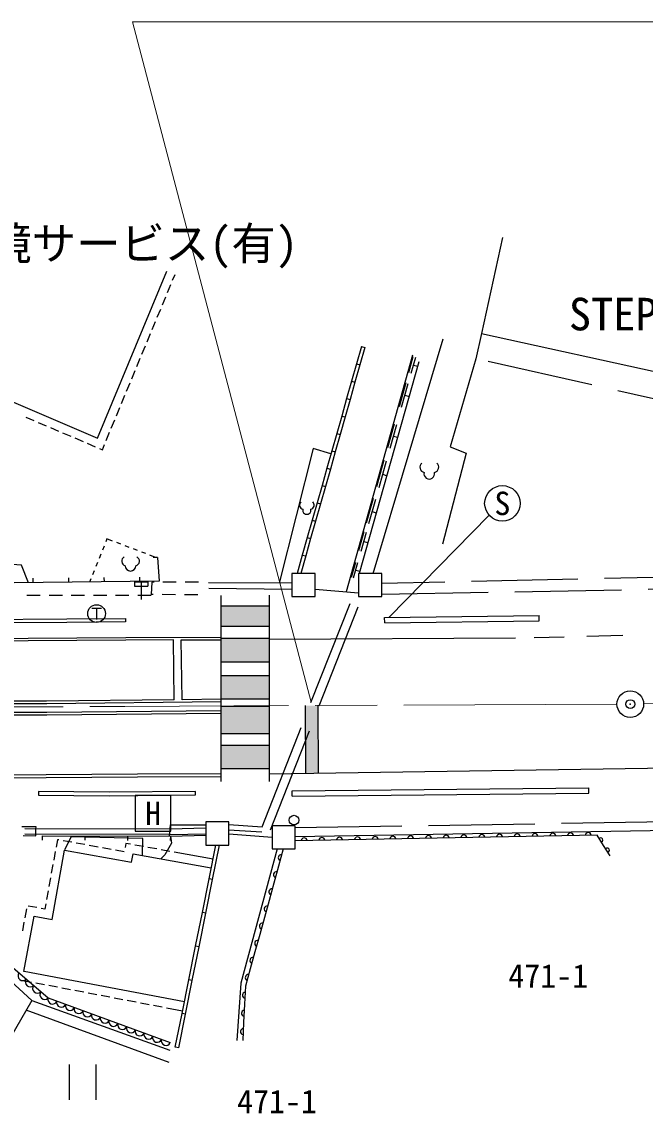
# Model space of a CAD drawing. Units: millimetres, scale not verified. Extents: x 40000 to 680000, y 20000 to 380000.
# Drawn here: x 244356 to 279458, y 255639 to 317043 of the extents above; entities that cross this region are included whole.
import ezdxf
from ezdxf.enums import TextEntityAlignment as Align

# ---------------------------------------------------------------- set-up
doc = ezdxf.new("R2010")
doc.units = ezdxf.units.MM
doc.header["$LTSCALE"] = 1000
doc.header["$PDMODE"] = 32
doc.header["$PDSIZE"] = 500
doc.linetypes.add('CHAIN', pattern=[18.5, 12, -1.5, 3.5, -1.5])
doc.linetypes.add('DASHED', pattern=[7.5, 6, -1.5])
for name, color, linetype, lineweight in [('M-BGD', 7, 'Continuous', 25), ('M-BGD-EXST', 7, 'Continuous', 25), ('M-BMK', 2, 'CHAIN', 13), ('M-BMK-SRVR', 3, 'Continuous', 25), ('M-STR-HTXT', 7, 'Continuous', 13), ('M-STR-STRC', 7, 'Continuous', 25)]:
    doc.layers.add(name, color=color, linetype=linetype, lineweight=lineweight)
doc.layers.add('M-BMK-HTXT', color=7, linetype='Continuous')
doc.layers.add('M-OTRS', color=6, linetype='Continuous')
doc.styles.add('ＭＳ ゴシック', font='')
doc.styles.get('ＭＳ ゴシック').set_extended_font_data('MS Gothic')

msp = doc.modelspace()

# ---------------------------------------------------------------- hatches: boundary and pattern name
at = {"layer": 'M-STR-STRC'}
for points in [[(258277, 283033), (258277, 284192), (255579, 284192), (255579, 283033)], [(258277, 281029), (258277, 282318), (258277, 282365), (255579, 282365), (255579, 282277), (255579, 281029)], [(258277, 278952), (258277, 280269), (255579, 280269), (255579, 278952)], [(258277, 277007), (258277, 278539), (255579, 278539), (255579, 277007)], [(260321, 278572), (261029, 278575), (261046, 274751), (260338, 274741)], [(258277, 275029), (258277, 276339), (255579, 276339), (255579, 275029)]]:
    msp.add_hatch(color=256, dxfattribs=at).paths.add_polyline_path(points)

# ---------------------------------------------------------------- linework, layer by layer
at = {"layer": 'M-BGD'}
for p, q in [((271419, 304914), (270233, 299513)), ((252847, 302499), (252984, 302830)), ((252559, 301807), (252751, 302268)), ((252272, 301114), (252464, 301576)), ((251984, 300421), (252176, 300883)), ((251697, 299729), (251888, 300190)), ((251409, 299036), (251601, 299498)), ((264145, 286002), (268074, 299214)), ((270233, 299513), (290851, 294984)), ((251122, 298343), (251313, 298805)), ((263480, 298774), (263202, 297796)), ((263672, 298719), (263395, 297742)), ((263480, 298774), (263672, 298719)), ((250834, 297651), (251026, 298112)), ((266354, 298291), (262621, 284976)), ((266721, 297921), (263350, 286002)), ((266148, 297304), (266401, 298207)), ((266281, 297276), (266534, 298179)), ((250546, 296958), (250738, 297420)), ((263202, 297796), (262925, 296819)), ((263395, 297742), (263117, 296764)), ((263202, 297796), (263395, 297742)), ((266408, 297727), (266652, 297675)), ((250259, 296265), (250451, 296727)), ((262925, 296819), (262647, 295841)), ((263117, 296764), (262840, 295787)), ((262925, 296819), (263117, 296764)), ((265615, 295405), (265990, 296744)), ((265743, 295365), (266119, 296703)), ((249971, 295573), (250163, 296034)), ((265931, 296034), (266167, 295960)), ((262647, 295841), (262370, 294864)), ((262840, 295787), (262562, 294809)), ((262647, 295841), (262840, 295787)), ((244582, 294801), (245042, 294606)), ((249684, 294880), (249875, 295342)), ((262370, 294864), (262092, 293886)), ((262562, 294809), (262285, 293832)), ((262370, 294864), (262562, 294809)), ((245272, 294508), (245733, 294312)), ((245963, 294215), (246423, 294019)), ((249396, 294187), (249588, 294649)), ((264964, 293087), (265339, 294426)), ((265094, 293056), (265469, 294395)), ((246653, 293921), (247113, 293726)), ((247343, 293628), (247803, 293432)), ((249109, 293494), (249300, 293956)), ((262092, 293886), (261815, 292909)), ((262285, 293832), (262007, 292854)), ((262092, 293886), (262285, 293832)), ((265281, 293726), (265519, 293670)), ((248033, 293334), (248493, 293139)), ((248723, 293041), (248891, 292970)), ((248891, 292970), (249013, 293264)), ((260764, 293029), (258847, 285460)), ((261765, 292733), (260764, 293029)), ((261815, 292909), (261537, 291932)), ((261815, 292909), (262007, 292854)), ((262007, 292854), (261730, 291877)), ((264348, 290892), (264769, 292394)), ((264470, 290841), (264891, 292343)), ((261537, 291932), (261260, 290954)), ((261730, 291877), (261452, 290899)), ((261537, 291932), (261730, 291877)), ((264681, 291592), (264905, 291499)), ((261260, 290954), (260982, 289977)), ((261452, 290899), (261175, 289922)), ((261260, 290954), (261452, 290899)), ((260982, 289977), (260705, 288999)), ((261175, 289922), (260897, 288945)), ((260982, 289977), (261175, 289922)), ((263774, 288849), (264163, 290237)), ((263898, 288808), (264287, 290195)), ((264092, 289501), (264318, 289425)), ((260705, 288999), (260427, 288022)), ((260897, 288945), (260620, 287967)), ((260705, 288999), (260897, 288945)), ((260427, 288022), (260150, 287044)), ((260427, 288022), (260620, 287967)), ((263337, 287291), (263639, 288368)), ((263462, 287260), (263764, 288337)), ((248988, 287546), (248894, 287315)), ((249152, 287949), (249083, 287778)), ((249470, 287829), (249152, 287949)), ((249937, 287652), (249704, 287740)), ((250405, 287474), (250171, 287563)), ((250872, 287297), (250639, 287386)), ((260620, 287967), (260342, 286990)), ((263613, 287799), (263842, 287742)), ((248800, 287083), (248706, 286852)), ((251340, 287120), (251106, 287209)), ((251891, 286911), (251574, 287031)), ((251999, 286912), (251749, 286895)), ((260150, 287044), (259857, 286012)), ((260342, 286990), (260065, 286012)), ((260150, 287044), (260342, 286990)), ((248423, 286157), (248329, 285926)), ((248611, 286620), (248517, 286389)), ((262916, 285791), (263156, 286647)), ((263040, 285761), (263280, 286617)), ((263160, 286189), (263388, 286135)), ((245004, 285487), (245001, 285737)), ((247004, 285510), (247001, 285760)), ((248234, 285694), (248164, 285523)), ((249004, 285532), (249001, 285782)), ((251003, 285555), (251001, 285805)), ((260866, 286012), (259566, 286012)), ((259566, 286012), (259566, 284712)), ((260866, 284712), (260866, 286012)), ((264622, 286002), (263322, 286002)), ((263322, 286002), (263322, 284702)), ((264622, 284702), (264622, 286002)), ((251672, 285513), (251645, 284813)), ((251806, 285513), (251672, 285513)), ((253056, 285519), (252306, 285516)), ((254306, 285524), (253556, 285521)), ((259566, 285458), (254866, 285471)), ((260866, 285127), (263322, 284915)), ((245389, 284759), (244639, 284759)), ((246639, 284760), (245889, 284759)), ((247889, 284760), (247139, 284760)), ((249139, 284761), (248389, 284761)), ((250389, 284761), (249639, 284761)), ((251639, 284762), (250889, 284762)), ((251762, 284813), (251645, 284813)), ((253012, 284812), (252262, 284813)), ((254262, 284810), (253512, 284811)), ((259566, 284712), (260866, 284712)), ((263322, 284702), (264622, 284702)), ((264785, 283526), (273485, 283636)), ((264789, 283226), (264785, 283526)), ((264789, 283226), (273488, 283336)), ((273488, 283336), (273485, 283636)), ((259584, 273769), (276287, 273953)), ((276290, 273653), (276287, 273953)), ((254136, 273547), (254133, 273747)), ((259588, 273469), (259584, 273769)), ((259588, 273469), (276290, 273653)), ((256014, 272023), (254714, 272023)), ((254714, 272023), (254714, 270723)), ((256014, 270723), (256014, 272023)), ((245162, 271741), (244361, 271755)), ((244529, 271653), (245155, 271642)), ((245154, 271343), (245155, 271642)), ((245155, 271642), (245162, 271741)), ((252684, 271624), (245155, 271642)), ((252674, 271227), (252730, 271856)), ((254714, 271666), (252704, 271625)), ((252730, 271856), (254714, 271870)), ((259750, 271805), (258450, 271805)), ((258450, 271805), (258450, 270505)), ((297434, 271816), (259750, 271189)), ((259750, 270505), (259750, 271805)), ((244434, 271254), (245153, 271241)), ((244530, 271353), (245154, 271343)), ((245153, 271241), (245154, 271343)), ((252683, 271324), (245154, 271343)), ((245495, 271251), (252720, 271227)), ((245495, 271251), (245495, 271001)), ((246360, 271027), (246284, 270610)), ((246435, 271013), (246360, 271027)), ((247173, 270880), (246681, 270969)), ((247127, 271179), (246761, 270449)), ((251173, 271101), (247127, 271179)), ((247911, 270747), (247419, 270836)), ((247904, 271243), (247903, 270993)), ((250221, 270818), (250178, 270580)), ((250475, 270772), (250221, 270818)), ((250312, 271235), (250311, 270985)), ((251151, 270144), (251173, 271101)), ((252683, 271324), (254714, 271365)), ((252720, 271227), (252719, 270977)), ((252720, 271227), (252719, 270977)), ((252720, 271227), (254714, 271273)), ((256014, 271347), (258450, 271166)), ((260751, 270988), (259750, 270970)), ((261751, 271007), (260751, 270988)), ((262751, 271025), (261751, 271007)), ((263751, 271044), (262751, 271025)), ((264752, 271062), (263751, 271044)), ((265752, 271081), (264752, 271062)), ((266752, 271100), (265752, 271081)), ((267753, 271118), (266752, 271100)), ((268753, 271137), (267753, 271118)), ((269753, 271155), (268753, 271137)), ((270753, 271174), (269753, 271155)), ((271754, 271192), (270753, 271174)), ((272754, 271211), (271754, 271192)), ((273754, 271229), (272754, 271211)), ((274755, 271248), (273754, 271229)), ((275755, 271266), (274755, 271248)), ((276755, 271285), (275755, 271266)), ((277116, 270705), (276755, 271285)), ((246240, 270364), (246151, 269872)), ((248649, 270613), (248157, 270702)), ((249387, 270480), (248895, 270569)), ((250125, 270346), (249633, 270435)), ((251213, 270638), (250721, 270727)), ((251951, 270505), (251459, 270594)), ((252689, 270371), (252197, 270460)), ((255127, 269930), (252935, 270327)), ((254714, 270723), (256014, 270723)), ((254905, 268828), (255286, 270723)), ((255101, 268789), (255490, 270723)), ((258450, 270505), (259750, 270505)), ((259079, 270505), (258813, 269541)), ((277477, 270126), (277116, 270705)), ((246107, 269626), (246018, 269134)), ((258813, 269541), (258548, 268577)), ((245973, 268888), (245885, 268396)), ((254523, 266934), (254905, 268828)), ((254719, 266894), (255101, 268789)), ((255101, 268789), (254905, 268828)), ((258548, 268577), (258282, 267613)), ((245840, 268150), (245751, 267658)), ((244613, 267127), (244523, 266636)), ((245206, 267203), (244714, 267292)), ((245655, 267122), (245452, 267159)), ((245707, 267412), (245655, 267122)), ((258282, 267613), (258017, 266649)), ((254142, 265039), (254523, 266934)), ((254338, 265000), (254719, 266894)), ((254719, 266894), (254523, 266934)), ((258017, 266649), (257752, 265685)), ((244478, 266390), (244389, 265898)), ((257752, 265685), (257486, 264721)), ((253760, 263145), (254142, 265039)), ((253956, 263105), (254338, 265000)), ((254338, 265000), (254142, 265039)), ((257486, 264721), (257221, 263757)), ((257221, 263757), (256955, 262793)), ((244403, 263111), (244894, 263018)), ((245140, 262972), (245631, 262879)), ((245877, 262832), (246368, 262739)), ((253379, 261250), (253760, 263145)), ((253575, 261211), (253956, 263105)), ((253956, 263105), (253760, 263145)), ((246613, 262692), (247105, 262599)), ((247350, 262553), (247842, 262460)), ((248087, 262413), (248579, 262320)), ((248824, 262273), (249315, 262180)), ((256955, 262793), (256901, 261770)), ((244927, 261985), (252690, 259188)), ((249561, 262134), (250052, 262041)), ((250298, 261994), (250789, 261901)), ((251035, 261855), (251526, 261761)), ((251772, 261715), (252263, 261622)), ((256901, 261770), (256847, 260747)), ((252647, 258483), (244603, 261427)), ((252509, 261575), (253410, 261404)), ((252997, 259356), (253379, 261250)), ((253193, 259317), (253575, 261211)), ((253575, 261211), (253379, 261250)), ((256847, 260747), (256793, 259725)), ((253193, 259317), (252997, 259356))]:
    msp.add_line(p, q, dxfattribs=at)
at = {"layer": 'M-BGD', "linetype": 'DASHED'}
for p, q in [((270233, 299513), (269918, 298082)), ((291099, 293333), (269918, 298082)), ((290666, 286021), (264622, 285437)), ((259566, 285104), (254891, 285161)), ((264622, 284839), (290979, 285329)), ((257886, 271759), (263032, 284810)), ((258351, 271576), (263497, 284627)), ((259750, 271710), (297434, 272308)), ((255995, 271582), (257866, 271460)), ((256014, 271881), (257886, 271759))]:
    msp.add_line(p, q, dxfattribs=at)
at = {"layer": 'M-BGD'}
for points in [[(242300, 296315), (248622, 293627), (252523, 303022)], [(269918, 298082), (268475, 293128), (269384, 292783), (268038, 287661)], [(251999, 286912), (252091, 285567), (243917, 285475), (236924, 285514), (236914, 285514), (236265, 286200)], [(244726, 285485), (244348, 286480), (241002, 286711), (237040, 286699), (236265, 286200)], [(254133, 273747), (249268, 273695), (245304, 273733), (245302, 273533), (249268, 273496), (254136, 273547)], [(239963, 271402), (239868, 268496), (239916, 267202), (241739, 265637), (245836, 262120), (252716, 259609)], [(252720, 271227), (252791, 270824), (252410, 270170), (252180, 269956)], [(233435, 270529), (239262, 270422), (239365, 267283), (239458, 266993), (244927, 261985), (242429, 257683)], [(253509, 261895), (244480, 263601), (244478, 263606), (245048, 266724), (246058, 266541), (246763, 270446), (250539, 269764), (250624, 270237), (255028, 269440)], [(258728, 270505), (256693, 262952), (256465, 259733)]]:
    msp.add_lwpolyline(points, dxfattribs=at)
msp.add_lwpolyline([(250196, 283478), (250198, 283278), (246896, 283244), (241945, 283220), (238884, 283253), (238886, 283454), (241945, 283420), (246894, 283444)], close=True, dxfattribs=at)
msp.add_circle((259684, 272127), 272, dxfattribs=at)
for centre, radius, start, end in [((275255, 271239), 168, 7.1135, 175.01367), ((276255, 271258), 168, 7.11365, 175.01008), ((260251, 270961), 168, 7.11365, 175.01008), ((261251, 270980), 168, 7.10985, 175.01388), ((262251, 270998), 168, 7.11365, 175.01008), ((263252, 271017), 168, 7.10985, 175.01388), ((264252, 271035), 168, 7.11365, 175.01008), ((265252, 271054), 168, 7.10985, 175.01388), ((266252, 271073), 168, 7.11365, 175.01008), ((267253, 271091), 168, 7.10985, 175.01388), ((268253, 271110), 168, 7.11365, 175.01008), ((269253, 271128), 168, 7.1135, 175.01367), ((270254, 271147), 168, 7.11365, 175.01008), ((271254, 271165), 168, 7.1135, 175.01367), ((272254, 271184), 168, 7.11365, 175.01008), ((273254, 271202), 168, 7.1135, 175.01367), ((274255, 271221), 168, 7.11365, 175.01008), ((276962, 271012), 118, 286.26284, 137.5291), ((258963, 270018), 168, 80.62464, 248.5883), ((277323, 270432), 118, 286.26114, 137.53346), ((258698, 269054), 168, 80.6216, 248.58802), ((258432, 268090), 168, 80.62, 248.58871), ((258167, 267126), 168, 80.62304, 248.58899), ((257901, 266162), 168, 80.62261, 248.58701), ((257636, 265198), 168, 80.62261, 248.58701), ((257370, 264234), 168, 80.62464, 248.5883), ((244416, 263367), 271, 143.75772, 314.94579), ((257105, 263270), 168, 80.6216, 248.58802), ((244826, 263015), 271, 143.75772, 314.94579), ((245235, 262663), 271, 143.75772, 314.94579), ((245645, 262311), 271, 143.75772, 314.94579), ((256950, 262280), 172, 94.36003, 259.59498), ((246086, 262041), 262, 162.53526, 337.36408), ((246578, 261862), 262, 162.53526, 337.36408), ((247069, 261682), 262, 162.53526, 337.36408), ((247560, 261503), 262, 162.53526, 337.36408), ((248052, 261324), 262, 162.53526, 337.36408), ((248543, 261144), 262, 162.53526, 337.36408), ((249034, 260965), 262, 162.53526, 337.36408), ((256896, 261257), 172, 94.36351, 259.59486), ((249526, 260786), 262, 162.53526, 337.36408), ((250017, 260606), 262, 162.53526, 337.36408), ((250509, 260427), 262, 162.53526, 337.36408), ((256842, 260235), 172, 94.36188, 259.59331), ((251000, 260248), 262, 162.53526, 337.36408), ((251491, 260068), 262, 162.53526, 337.36408), ((251983, 259889), 262, 162.53526, 337.36408), ((252474, 259710), 262, 162.53526, 337.36408)]:
    msp.add_arc(centre, radius, start, end, dxfattribs=at)
at = {"layer": 'M-BGD-EXST'}
for p, q in [((265047, 283545), (270652, 289264)), ((250696, 285535), (251446, 285535)), ((250696, 285535), (250696, 285285)), ((251071, 285535), (251071, 284535)), ((251446, 285535), (251446, 285285)), ((250696, 285285), (251446, 285285)), ((248291, 284046), (248841, 284046)), ((248566, 284046), (248566, 283421)), ((247027, 258385), (247027, 256385)), ((248527, 258385), (248527, 256385))]:
    msp.add_line(p, q, dxfattribs=at)
msp.add_lwpolyline([(250745, 271508), (252745, 271508), (252745, 273508), (250745, 273508)], close=True, dxfattribs=at)
for centre, radius in [((271418, 289948), 1000), ((248566, 283746), 500)]:
    msp.add_circle(centre, radius, dxfattribs=at)
for centre, radius, start, end in [((267076, 291986), 305, 130.60208, 257.46939), ((267301, 291618), 300, 166.31541, 13.68459), ((267526, 291986), 305, 282.52834, 49.39815), ((260231, 289853), 237, 130.60295, 257.46888), ((260581, 289853), 237, 282.53112, 49.39705), ((260406, 289566), 233, 166.31533, 13.68467), ((250247, 286699), 268, 116.08707, 255.3342), ((250712, 286699), 268, 284.66589, 63.91302), ((250480, 286440), 300, 180.00005, 0.00005)]:
    msp.add_arc(centre, radius, start, end, dxfattribs=at)
at = {"layer": 'M-BMK'}
for p, q in [((279370, 278669), (377814, 280556)), ((277870, 278651), (250162, 278527))]:
    msp.add_line(p, q, dxfattribs=at)
msp.add_arc((242170, 1175044), 896552, 265.97501, 270.51075, dxfattribs=at)
at = {"layer": 'M-BMK-SRVR'}
msp.add_circle((278620, 278654), 750, dxfattribs=at)
at = {"layer": 'M-OTRS'}
msp.add_point((278620, 278654), dxfattribs=at)
at = {"layer": 'M-STR-HTXT'}
for p, q in [((260647, 278755), (250598, 317043)), ((250598, 317043), (280348, 317043))]:
    msp.add_line(p, q, dxfattribs=at)
at = {"layer": 'M-STR-STRC'}
for p, q in [((255579, 274301), (255579, 284769)), ((258277, 284782), (258277, 274301)), ((255579, 284192), (258277, 284192)), ((255579, 283033), (258277, 283033)), ((276172, 282479), (278196, 282528)), ((255579, 282365), (258277, 282365)), ((258277, 282318), (272158, 282381)), ((273212, 282407), (274889, 282448)), ((255579, 281029), (258277, 281029)), ((255579, 280269), (258277, 280269)), ((255579, 278928), (253390, 278903)), ((255579, 278952), (258277, 278952)), ((255579, 278539), (258277, 278539)), ((260321, 278572), (260338, 274741)), ((261029, 278575), (261046, 274751)), ((255579, 277007), (258277, 277007)), ((255579, 276339), (258277, 276339)), ((329672, 275766), (258277, 274710)), ((255579, 275029), (258277, 275029))]:
    msp.add_line(p, q, dxfattribs=at)
for points in [[(252931, 278898), (252896, 282264), (250208, 282253), (241943, 282195), (235233, 282183), (230232, 282217), (226377, 282281), (222650, 282396), (217082, 282642), (212768, 282880), (207280, 283254), (202377, 283623), (197438, 284021), (194996, 284233), (189840, 284706), (184971, 285184), (175038, 286191), (172315, 286489)], [(172330, 286638), (175053, 286340), (184986, 285334), (189854, 284856), (195009, 284382), (197450, 284170), (202389, 283772), (207291, 283403), (212777, 283030), (217089, 282792), (222656, 282546), (226381, 282431), (230234, 282367), (235233, 282333), (241942, 282345), (250207, 282403), (255579, 282425)], [(252931, 278898), (245756, 278817), (238210, 278813), (233195, 278827), (228207, 278895), (223173, 279019), (217437, 279247), (211470, 279544), (206315, 279907), (201535, 280269), (191533, 281271), (191533, 281271), (173814, 283197)], [(173797, 283048), (191517, 281122), (201525, 279991), (206261, 279471), (211457, 278998), (217466, 278596), (223185, 278261), (228158, 278100), (233242, 278049), (238181, 278047), (245763, 278056), (255579, 278142)], [(253390, 278903), (253336, 282266), (255579, 282275)], [(255579, 278778), (245757, 278667), (238210, 278663), (233194, 278677), (228204, 278745), (223168, 278869), (217430, 279097), (211461, 279394), (206304, 279758), (202206, 280068)], [(202206, 280068), (206276, 279620), (211469, 279147), (217476, 278746), (223192, 278411), (228162, 278250), (233243, 278199), (238181, 278197), (245762, 278206), (255579, 278292)], [(171298, 277260), (172714, 277102), (177197, 276729), (181412, 276424), (186323, 276102), (193395, 275655), (196430, 275488), (205597, 275053), (210468, 274918), (215942, 274789), (220855, 274661), (225071, 274614), (228798, 274590), (233950, 274542), (240582, 274511), (245734, 274522), (250876, 274561), (255579, 274586)], [(255579, 274736), (250875, 274711), (245733, 274672), (240582, 274661), (233951, 274692), (228799, 274740), (225072, 274764), (220857, 274811), (215946, 274939), (210471, 275068), (205603, 275202), (196438, 275638), (193404, 275804), (186332, 276251), (181422, 276573), (177209, 276878), (173142, 277217)]]:
    msp.add_lwpolyline(points, dxfattribs=at)

# ---------------------------------------------------------------- texts
at = {"layer": 'M-BGD-EXST', "style": 'ＭＳ ゴシック'}
for s, p in [('S', (271418, 289948)), ('H', (251745, 272508))]:
    msp.add_text(s, height=1320, dxfattribs=at).set_placement(p, align=Align.MIDDLE_CENTER)
at = {"layer": 'M-BMK-HTXT', "style": 'ＭＳ ゴシック'}
for s, height, p in [('相互環境サービス(有)', 1833, (247408, 304574)), ('STEPビル', 1833, (280156, 300600)), ('471-1', 1320, (273997, 263363)), ('471-1', 1320, (258726, 256299))]:
    msp.add_text(s, height=height, dxfattribs=at).set_placement(p, align=Align.MIDDLE_CENTER)

doc.saveas('drawing.dxf')
